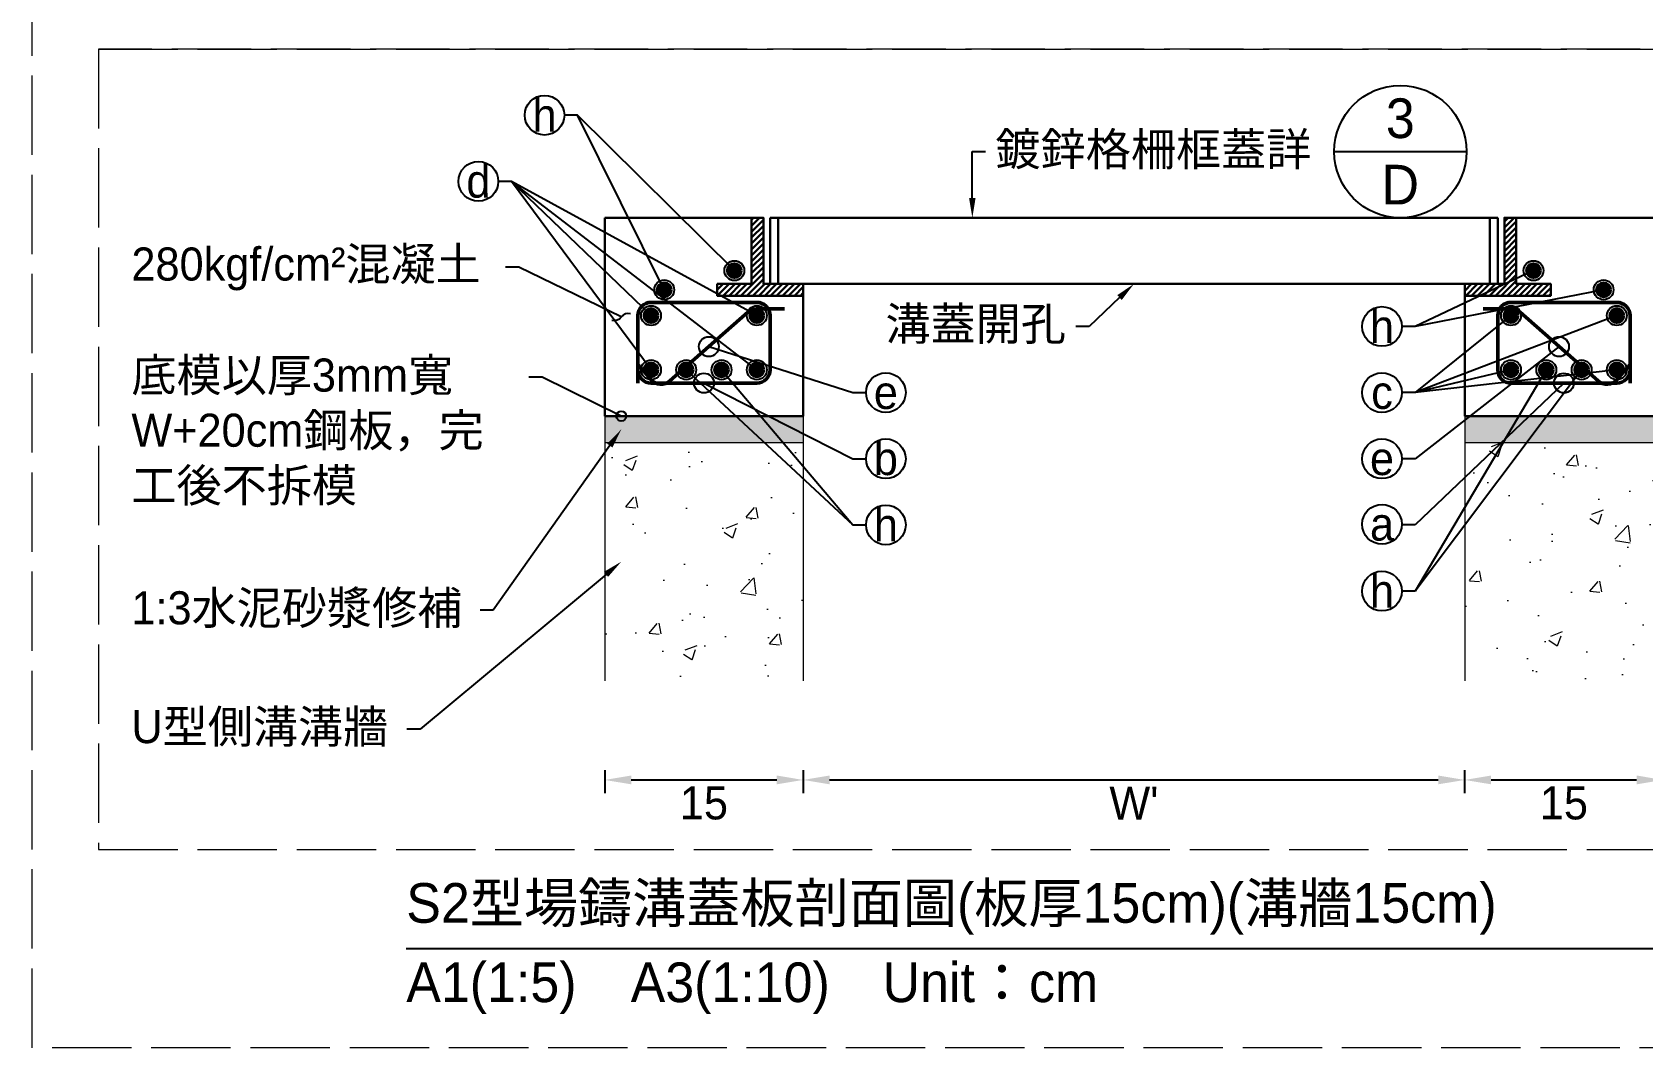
# Model space of a CAD drawing. Extents: x -4891 to 4829, y -5666 to -3242.
# Drawn here: x -2930.9 to -2687.4, y -4196.3 to -4042.7 of the extents above; entities that cross this region are included whole.
import ezdxf
from ezdxf import colors
from ezdxf.entities.mleader import LeaderData, LeaderLine
from ezdxf.math import Vec2, Vec3

# ---------------------------------------------------------------- set-up
doc = ezdxf.new("R2010")
doc.units = 0
doc.header["$MEASUREMENT"] = 0
doc.linetypes.add('ACAD_ISO02W100', pattern=[15, 12, -3])
doc.layers.add('一、4.基本-隱藏', color=9, linetype='ACAD_ISO02W100', lineweight=20, plot=False)
doc.layers.add('三、3.文字-註解文字', color=2, linetype='Continuous')
for name, color, linetype, lineweight in [('二、1.繪圖-既有設施', 8, 'Continuous', 20), ('二、2.繪圖-施作項目', 181, 'Continuous', 30), ('二、5.繪圖-鋼筋', 60, 'Continuous', 50), ('二、6.繪圖-其他施作項目', 35, 'Continuous', 30)]:
    doc.layers.add(name, color=color, linetype=linetype, lineweight=lineweight)
doc.styles.add('次圖名(詳圖)', font='MS PGothic.ttf', dxfattribs={"height": 6})
doc.styles.add('註解文字', font='MS PGothic.ttf', dxfattribs={"height": 5})
doc.styles.add('註解文字(詳圖)', font='MS PGothic.ttf', dxfattribs={"height": 6})
doc.dimstyles.new('註解文字', dxfattribs={"dimtxt": 5, "dimasz": 4, "dimexe": 2, "dimexo": 2.5, "dimgap": 1, "dimtad": 2, "dimzin": 0, "dimdsep": 46, "dimtxsty": '註解文字', "dimcen": 0.1, "dimclrd": 144, "dimclre": 144, "dimclrt": 256, "dimadec": 0, "dimazin": 0, "dimtfac": 1, "dimtofl": 0, "dimtmove": 0, "dimatfit": 3, "dimfxl": 1.5, "dimfxlon": 1, "dimtolj": 1, "dimtzin": 0, "dimlwd": -1, "dimlwe": -1, "dimarcsym": 1})

# ---------------------------------------------------------------- blocks, each defined once
blk = doc.blocks.new('*D99')
at = {"layer": 'Defpoints', "color": 0, "transparency": 16777216}
for p in [(-2844.31, -4140.8), (-2814.31, -4140.8), (-2814.31, -4155.8)]:
    blk.add_point(p, dxfattribs=at)
at = {"layer": '三、3.文字-註解文字', "color": 144, "transparency": 16777216}
for p, q in [((-2844.31, -4154.3), (-2844.31, -4157.8)), ((-2840.31, -4155.8), (-2818.31, -4155.8)), ((-2814.31, -4154.3), (-2814.31, -4157.8))]:
    blk.add_line(p, q, dxfattribs=at)
for points in [[(-2840.31, -4155.13), (-2840.31, -4156.46), (-2844.31, -4155.8)], [(-2818.31, -4155.13), (-2818.31, -4156.46), (-2814.31, -4155.8)]]:
    blk.add_solid(points, dxfattribs=at)
at = {"layer": '三、3.文字-註解文字', "transparency": 16777216, "insert": (-2829.31, -4159.3), "char_height": 5, "attachment_point": 5, "style": '註解文字'}
blk.add_mtext('\\A1;15', dxfattribs=at)
blk = doc.blocks.new('*D100')
at = {"layer": 'Defpoints', "color": 0, "transparency": 16777216}
for p in [(-2814.31, -4140.8), (-2714.31, -4140.8), (-2714.31, -4155.8)]:
    blk.add_point(p, dxfattribs=at)
at = {"layer": '三、3.文字-註解文字', "color": 144, "transparency": 16777216}
for p, q in [((-2814.31, -4154.3), (-2814.31, -4157.8)), ((-2810.31, -4155.8), (-2718.31, -4155.8)), ((-2714.31, -4154.3), (-2714.31, -4157.8))]:
    blk.add_line(p, q, dxfattribs=at)
for points in [[(-2810.31, -4155.13), (-2810.31, -4156.46), (-2814.31, -4155.8)], [(-2718.31, -4155.13), (-2718.31, -4156.46), (-2714.31, -4155.8)]]:
    blk.add_solid(points, dxfattribs=at)
at = {"layer": '三、3.文字-註解文字', "transparency": 16777216, "insert": (-2764.31, -4159.3), "char_height": 5, "attachment_point": 5, "style": '註解文字'}
blk.add_mtext("\\A1;W'", dxfattribs=at)
blk = doc.blocks.new('*D101')
at = {"layer": 'Defpoints', "color": 0, "transparency": 16777216}
for p in [(-2714.31, -4140.8), (-2684.31, -4140.8), (-2684.31, -4155.8)]:
    blk.add_point(p, dxfattribs=at)
at = {"layer": '三、3.文字-註解文字', "color": 144, "transparency": 16777216}
for p, q in [((-2714.31, -4154.3), (-2714.31, -4157.8)), ((-2710.31, -4155.8), (-2688.31, -4155.8)), ((-2684.31, -4154.3), (-2684.31, -4157.8))]:
    blk.add_line(p, q, dxfattribs=at)
for points in [[(-2710.31, -4155.13), (-2710.31, -4156.46), (-2714.31, -4155.8)], [(-2688.31, -4155.13), (-2688.31, -4156.46), (-2684.31, -4155.8)]]:
    blk.add_solid(points, dxfattribs=at)
at = {"layer": '三、3.文字-註解文字', "transparency": 16777216, "insert": (-2699.31, -4159.3), "char_height": 5, "attachment_point": 5, "style": '註解文字'}
blk.add_mtext('\\A1;15', dxfattribs=at)
blk = doc.blocks.new('_Integral')
at = {"color": 0, "linetype": 'ByBlock', "lineweight": -2}
for centre, start, end in [((0.445, -0.091), 102, 168), ((-0.445, 0.091), 282, 348)]:
    blk.add_arc(centre, 0.454, start, end, dxfattribs=at)
blk = doc.blocks.new('_Small')
at = {"color": 0, "linetype": 'ByBlock', "lineweight": -2}
blk.add_circle((0, 0), 0.25, dxfattribs=at)

msp = doc.modelspace()

# ---------------------------------------------------------------- hatches: boundary and pattern name
at = {"layer": '二、1.繪圖-既有設施'}
h = msp.add_hatch(dxfattribs=at)
h.set_pattern_fill('CROSS', color=256, scale=0.2)
h.set_pattern_definition([(0, (-458193.2273, -668368.5251), (1.27, 1.27), [0.635, -1.905]), (90, (-458192.9098, -668368.8426), (-1.27, 1.27), [0.635, -1.905])])
h.paths.add_polyline_path([(-2814.307, -4100.796), (-2844.307, -4100.796), (-2844.307, -4104.796), (-2814.307, -4104.796)])
h.paths.add_polyline_path([(-2684.307, -4100.796), (-2714.307, -4100.796), (-2714.307, -4104.796), (-2684.307, -4104.796)])
h = msp.add_hatch(dxfattribs=at)
h.set_pattern_fill('AR-CONC', color=256, scale=0.1)
h.set_pattern_definition([(50, (-458193.227, -668368.525), (18.2184669, -1.59390855), [1.905, -20.955]), (355, (-458193.227, -668368.525), (-3.52434214, 19.10568452), [1.524, -16.7640584]), (100.4514447, (-458191.709, -668368.658), (14.6941247, 17.5117752), [1.6190009, -17.80902446]), (46.1842, (-458193.227, -668363.445), (27.1079041, -4.2042328), [2.8575, -31.4325]), (96.6355576, (-458190.968, -668363.795), (23.7404134, 24.7426125), [2.4285023, -26.7135608]), (351.184151, (-458193.227, -668363.445), (23.7404134, 24.7426125), [2.2859967, -25.1459732]), (21, (-458190.687, -668364.715), (15.16143913, -10.22651982), [1.905, -20.955]), (326, (-458190.687, -668364.715), (6.18020283, 18.4187966), [1.524, -16.764]), (71.451445, (-458189.424, -668365.567), (21.34164193, 8.1922769), [1.6190009, -17.80899376]), (37.5, (-458193.227, -668368.525), (0.308860325, 8.455503887), [0, -16.5608, 0, -17.018, 0, -16.8275]), (7.5, (-458193.227, -668368.525), (6.68196625, 10.01805748), [0, -9.7028, 0, -16.1798, 0, -6.4135]), (327.5, (-458198.8915, -668368.525), (13.559059517, -0.5728744), [0, -6.35, 0, -19.812, 0, -26.289]), (317.5, (-458201.431, -668368.525), (14.81291814, 2.5426491), [0, -8.255, 0, -13.1572, 0, -18.669])])
h.paths.add_polyline_path([(-2814.307, -4104.796), (-2844.307, -4104.796), (-2844.307, -4140.796), (-2814.307, -4140.796)])
h.paths.add_polyline_path([(-2684.307, -4104.796), (-2714.307, -4104.796), (-2714.307, -4140.796), (-2684.307, -4140.796)])
at = {"layer": '二、5.繪圖-鋼筋'}
h = msp.add_hatch(color=256, dxfattribs=at)
h.dxf.hatch_style = 1
h.paths.add_polyline_path([(-2825.707, -4078.796, 1), (-2823.707, -4078.796, 1)])
h = msp.add_hatch(color=256, dxfattribs=at)
h.dxf.hatch_style = 1
h.paths.add_polyline_path([(-2704.907, -4078.796, 1), (-2702.907, -4078.796, 1)])
h = msp.add_hatch(color=256, dxfattribs=at)
h.dxf.hatch_style = 1
h.paths.add_polyline_path([(-2836.307, -4081.696, 1), (-2834.307, -4081.696, 1)])
h = msp.add_hatch(color=256, dxfattribs=at)
h.dxf.hatch_style = 1
h.paths.add_polyline_path([(-2694.307, -4081.696, 1), (-2692.307, -4081.696, 1)])
h = msp.add_hatch(color=256, dxfattribs=at)
h.dxf.hatch_style = 1
h.paths.add_polyline_path([(-2838.307, -4085.596, 1), (-2836.307, -4085.596, 1)])
h = msp.add_hatch(color=256, dxfattribs=at)
h.dxf.hatch_style = 1
h.paths.add_polyline_path([(-2822.307, -4085.596, 1), (-2820.307, -4085.596, 1)])
h = msp.add_hatch(color=256, dxfattribs=at)
h.dxf.hatch_style = 1
h.paths.add_polyline_path([(-2708.307, -4085.596, 1), (-2706.307, -4085.596, 1)])
h = msp.add_hatch(color=256, dxfattribs=at)
h.dxf.hatch_style = 1
h.paths.add_polyline_path([(-2692.307, -4085.596, 1), (-2690.307, -4085.596, 1)])
h = msp.add_hatch(color=256, dxfattribs=at)
h.dxf.hatch_style = 1
h.paths.add_polyline_path([(-2838.307, -4093.796, 1), (-2836.307, -4093.796, 1)])
h = msp.add_hatch(color=256, dxfattribs=at)
h.dxf.hatch_style = 1
h.paths.add_polyline_path([(-2832.987, -4093.796, 1), (-2830.987, -4093.796, 1)])
h = msp.add_hatch(color=256, dxfattribs=at)
h.dxf.hatch_style = 1
h.paths.add_polyline_path([(-2827.647, -4093.796, 1), (-2825.647, -4093.796, 1)])
h = msp.add_hatch(color=256, dxfattribs=at)
h.dxf.hatch_style = 1
h.paths.add_polyline_path([(-2822.307, -4093.796, 1), (-2820.307, -4093.796, 1)])
h = msp.add_hatch(color=256, dxfattribs=at)
h.dxf.hatch_style = 1
h.paths.add_polyline_path([(-2708.307, -4093.796, 1), (-2706.307, -4093.796, 1)])
h = msp.add_hatch(color=256, dxfattribs=at)
h.dxf.hatch_style = 1
h.paths.add_polyline_path([(-2702.967, -4093.796, 1), (-2700.967, -4093.796, 1)])
h = msp.add_hatch(color=256, dxfattribs=at)
h.dxf.hatch_style = 1
h.paths.add_polyline_path([(-2697.627, -4093.796, 1), (-2695.627, -4093.796, 1)])
h = msp.add_hatch(color=256, dxfattribs=at)
h.dxf.hatch_style = 1
h.paths.add_polyline_path([(-2692.307, -4093.796, 1), (-2690.307, -4093.796, 1)])
at = {"layer": '二、6.繪圖-其他施作項目'}
h = msp.add_hatch(dxfattribs=at)
h.set_pattern_fill('ANSI31', color=256, scale=0.2)
h.set_pattern_definition([(45, (-364.6386, -6111.8505), (-0.4490128, 0.4490128), [])])
h.paths.add_polyline_path([(-2820.307, -4070.796), (-2822.107, -4070.796), (-2822.107, -4080.796), (-2827.307, -4080.796), (-2827.307, -4082.596), (-2814.307, -4082.596), (-2814.307, -4080.796), (-2820.307, -4080.796)])
h.paths.add_polyline_path([(-2708.307, -4080.796), (-2714.307, -4080.796), (-2714.307, -4082.596), (-2701.307, -4082.596), (-2701.307, -4080.796), (-2706.507, -4080.796), (-2706.507, -4070.796), (-2708.307, -4070.796)])

# ---------------------------------------------------------------- linework, layer by layer
at = {"layer": '一、4.基本-隱藏'}
for points in [[(-2930.855, -3689.296), (-2150.855, -3689.296), (-2150.855, -4196.296), (-2930.855, -4196.296)], [(-2567.759, -4045.296), (-2920.855, -4045.296), (-2920.855, -4166.296), (-2567.759, -4166.296)]]:
    msp.add_lwpolyline(points, close=True, dxfattribs=at)
msp.add_lwpolyline([(-2920.855, -4045.296), (-2567.759, -4045.296)], dxfattribs=at)
at = {"layer": '三、3.文字-註解文字', "color": 144}
msp.add_lwpolyline([(-2835.307, -4081.696), (-2848.407, -4055.296)], dxfattribs=at)
at = {"layer": '三、3.文字-註解文字'}
for points in [[(-2734.039, -4060.796), (-2714.039, -4060.796)], [(-2874.307, -4181.296), (-2614.307, -4181.296)]]:
    msp.add_lwpolyline(points, dxfattribs=at)
for centre, radius in [((-2724.039, -4060.796), 10), ((-2853.407, -4055.296), 3), ((-2863.407, -4065.296), 3), ((-2726.807, -4087.24), 3), ((-2801.807, -4097.24), 3), ((-2726.807, -4097.24), 3), ((-2801.807, -4107.24), 3), ((-2726.807, -4107.24), 3), ((-2801.807, -4117.24), 3), ((-2726.806, -4117.151), 3), ((-2726.807, -4127.24), 3)]:
    msp.add_circle(centre, radius, dxfattribs=at)
at = {"layer": '三、3.文字-註解文字', "color": 144}
msp.add_circle((-2835.307, -4081.696), 1.5, dxfattribs=at)
at = {"layer": '二、1.繪圖-既有設施'}
for points in [[(-2844.307, -4100.796), (-2844.307, -4140.796)], [(-2814.307, -4100.796), (-2814.307, -4140.796)], [(-2714.307, -4100.796), (-2714.307, -4140.796)], [(-2844.307, -4104.796), (-2814.307, -4104.796)], [(-2714.307, -4104.796), (-2684.307, -4104.796)]]:
    msp.add_lwpolyline(points, dxfattribs=at)
at = {"layer": '二、2.繪圖-施作項目'}
for points in [[(-2844.307, -4070.796), (-2822.107, -4070.796)], [(-2844.307, -4070.796), (-2844.307, -4100.796)], [(-2706.507, -4070.796), (-2684.307, -4070.796)], [(-2814.307, -4080.796), (-2814.307, -4100.796)], [(-2714.307, -4080.796), (-2714.307, -4100.796)], [(-2844.307, -4100.796), (-2814.307, -4100.796)], [(-2714.307, -4100.796), (-2684.307, -4100.796)]]:
    msp.add_lwpolyline(points, dxfattribs=at)
at = {"layer": '二、5.繪圖-鋼筋'}
for points in [[(-2821.307, -4083.596), (-2837.307, -4083.596, 0.4142136), (-2839.307, -4085.596), (-2839.307, -4093.796, 0.4142136), (-2837.307, -4095.796), (-2821.307, -4095.796, 0.4142136), (-2819.307, -4093.796), (-2819.307, -4085.596, 0.4142136)], [(-2707.307, -4083.596), (-2691.307, -4083.596, -0.4142136), (-2689.307, -4085.596), (-2689.307, -4093.796, -0.4142136), (-2691.307, -4095.796), (-2707.307, -4095.796, -0.4142136), (-2709.307, -4093.796), (-2709.307, -4085.596, -0.4142136)]]:
    msp.add_lwpolyline(points, format="xyb", close=True, dxfattribs=at)
for points in [[(-2839.271, -4093.043), (-2837.288, -4095.295, 0.4142136), (-2834.466, -4095.474), (-2822.674, -4085.095, -0.1824306), (-2821.352, -4084.596), (-2817.107, -4084.596)], [(-2689.343, -4093.043), (-2691.326, -4095.295, -0.4142136), (-2694.148, -4095.474), (-2705.94, -4085.095, 0.1824306), (-2707.262, -4084.596), (-2711.507, -4084.596)]]:
    msp.add_lwpolyline(points, format="xyb", dxfattribs=at)
for points in [[(-2839.307, -4089.696), (-2839.307, -4095.796)], [(-2689.307, -4089.696), (-2689.307, -4095.796)]]:
    msp.add_lwpolyline(points, dxfattribs=at)
for centre in [(-2824.707, -4078.796), (-2703.907, -4078.796), (-2835.307, -4081.696), (-2693.307, -4081.696), (-2837.307, -4085.596), (-2821.307, -4085.596), (-2707.307, -4085.596), (-2691.307, -4085.596), (-2837.307, -4093.796), (-2831.987, -4093.796), (-2826.647, -4093.796), (-2821.307, -4093.796), (-2707.307, -4093.796), (-2701.967, -4093.796), (-2696.627, -4093.796), (-2691.307, -4093.796)]:
    msp.add_circle(centre, 1, dxfattribs=at)
at = {"layer": '二、6.繪圖-其他施作項目'}
for points in [[(-2827.307, -4080.796), (-2822.107, -4080.796), (-2822.107, -4070.796), (-2820.307, -4070.796), (-2820.307, -4080.796), (-2814.307, -4080.796), (-2814.307, -4082.596), (-2827.307, -4082.596)], [(-2706.507, -4070.796), (-2708.307, -4070.796), (-2708.307, -4080.796), (-2714.307, -4080.796), (-2714.307, -4082.596), (-2701.307, -4082.596), (-2701.307, -4080.796), (-2706.507, -4080.796)]]:
    msp.add_lwpolyline(points, close=True, dxfattribs=at)
for points in [[(-2819.307, -4070.796), (-2819.307, -4080.796)], [(-2819.307, -4070.796), (-2709.307, -4070.796)], [(-2818.107, -4070.796), (-2818.107, -4080.796)], [(-2710.507, -4070.796), (-2710.507, -4080.796)], [(-2709.307, -4070.796), (-2709.307, -4080.796)], [(-2819.307, -4080.796), (-2709.307, -4080.796)]]:
    msp.add_lwpolyline(points, dxfattribs=at)

# ---------------------------------------------------------------- texts
at = {"layer": '三、3.文字-註解文字'}
for s, width, gutter_width, insert, char_height, attachment_point, style in [('h', 8.38231, 30, (-2853.407, -4055.296), 5, 5, '註解文字'), ('3', 6.60394, 25, (-2724.039, -4055.796), 6, 5, '註解文字(詳圖)'), ('d', 8.38231, 30, (-2863.407, -4065.296), 5, 5, '註解文字'), ('D', 6.60394, 25, (-2724.039, -4065.796), 6, 5, '註解文字(詳圖)'), ('h', 8.38231, 30, (-2726.807, -4087.24), 5, 5, '註解文字'), ('e', 8.38231, 30, (-2801.807, -4097.24), 5, 5, '註解文字'), ('c', 8.38231, 30, (-2726.807, -4097.24), 5, 5, '註解文字'), ('b', 8.38231, 30, (-2801.807, -4107.24), 5, 5, '註解文字'), ('e', 8.38231, 30, (-2726.807, -4107.24), 5, 5, '註解文字'), ('h', 8.38231, 30, (-2801.807, -4117.24), 5, 5, '註解文字'), ('a', 8.38231, 30, (-2726.806, -4117.151), 5, 5, '註解文字'), ('h', 8.38231, 30, (-2726.807, -4127.24), 5, 5, '註解文字'), ('S{\\fMS PGothic|b0|i0|c128|p34;2型場鑄溝蓋板剖面圖(板厚15cm)}', 215.37549, 15, (-2874.307, -4175.296), 6, 4, '次圖名(詳圖)'), ('S{\\fMS PGothic|b0|i0|c128|p34;2型場鑄溝蓋板剖面圖(板厚15cm)}(溝牆15cm)', 215.37549, 15, (-2874.307, -4175.296), 6, 4, '次圖名(詳圖)'), ('{\\fMS PGothic|b0|i0|c128|p34;A1(1:}5{\\fMS PGothic|b0|i0|c128|p34;)\u3000A3(1:}1{\\fMS PGothic|b0|i0|c128|p34;0)^IUnit：cm}', 136.03259, 15, (-2874.307, -4187.296), 6, 4, '次圖名(詳圖)')]:
    msp.add_mtext_dynamic_manual_height_columns(s, width=width, gutter_width=gutter_width, heights=[0], dxfattribs=dict(at, insert=insert, char_height=char_height, attachment_point=attachment_point, style=style))

# ---------------------------------------------------------------- dimensions: what is measured, and where the dimension line sits
for base, p1, p2, text, picture, middle in [((-2814.307, -4155.796), (-2844.307, -4140.796), (-2814.307, -4140.796), '15', '*D99', (-2829.307, -4159.296)), ((-2714.307, -4155.796), (-2814.307, -4140.796), (-2714.307, -4140.796), "W'", '*D100', (-2764.307, -4159.296)), ((-2684.307, -4155.796), (-2714.307, -4140.796), (-2684.307, -4140.796), '15', '*D101', (-2699.307, -4159.296))]:
    dim = msp.add_linear_dim(base=base, p1=p1, p2=p2, text=text, dimstyle='註解文字', dxfattribs=at)
    dim.commit()
    dim.dimension.update_dxf_attribs({"geometry": picture, "text_midpoint": middle})

# ---------------------------------------------------------------- leaders
ml = msp.add_multileader_mtext('Standard', dxfattribs=at)
ml.set_content('{\\fMS PGothic|b0|i0|c128|p34; }', color=256, style='註解文字')
ml.set_leader_properties(color=144, linetype='ByLayer', lineweight=-1)
ml.set_arrow_properties(name='SMALL')
ml.build(insert=Vec2(0, 0))
ml.multileader.update_dxf_attribs({"dogleg_length": 2, "arrow_head_size": 6})
ctx = ml.context
ctx.base_point, ctx.char_height, ctx.arrow_head_size, ctx.landing_gap_size, ctx.plane_origin = Vec3(-2855.623, -4055.296), 5, 6, 1.5, Vec3(-2834.109, -4072.033)
ctx.text_align_type = 2
notes = []
notes.append((ctx, [(0, (1, 1, 0), (-2848.407, -4055.296), (-1, 0), 2, [(0, [(-2824.707, -4078.796)], 0, [])])]))
ctx.mtext.insert, ctx.mtext.alignment, ctx.mtext.flow_direction = Vec3(-2851.907, -4052.796), 3, 5
ml = msp.add_multileader_mtext('Standard', dxfattribs=at)
ml.set_content('{\\fMS PGothic|b0|i0|c128|p34;鍍鋅格柵框蓋詳}', color=256, style='註解文字')
ml.set_leader_properties(color=144, linetype='ByLayer', lineweight=-1)
ml.build(insert=Vec2(0, 0))
ml.multileader.update_dxf_attribs({"dogleg_length": 2, "arrow_head_size": 3})
ctx = ml.context
ctx.base_point, ctx.char_height, ctx.arrow_head_size, ctx.landing_gap_size, ctx.plane_origin = Vec3(-2786.736, -4060.796), 5, 3, 1.5, Vec3(-2806.285, -4116.973)
notes.append((ctx, [(1, (1, 1, 0), (-2788.736, -4060.796), (1, 0), 2, [(0, [(-2788.736, -4070.796)], 0, [])])]))
ctx.mtext.insert, ctx.mtext.width, ctx.mtext.flow_direction = Vec3(-2785.236, -4057.941), 50.82195, 5
ml = msp.add_multileader_mtext('Standard', dxfattribs=at)
ml.set_content('{\\fMS PGothic|b0|i0|c128|p34; }', color=256, style='註解文字')
ml.set_leader_properties(color=144, linetype='ByLayer', lineweight=-1)
ml.set_arrow_properties(name='SMALL')
ml.build(insert=Vec2(0, 0))
ml.multileader.update_dxf_attribs({"dogleg_length": 2, "arrow_head_size": 6})
ctx = ml.context
ctx.base_point, ctx.char_height, ctx.arrow_head_size, ctx.landing_gap_size, ctx.plane_origin = Vec3(-2865.623, -4065.296), 5, 6, 1.5, Vec3(-2850.709, -4089.933)
ctx.text_align_type = 2
notes.append((ctx, [(0, (1, 1, 0), (-2858.407, -4065.296), (-1, 0), 2, [(0, [(-2821.307, -4085.596)], 0, [])])]))
ctx.mtext.insert, ctx.mtext.alignment, ctx.mtext.flow_direction = Vec3(-2861.907, -4062.796), 3, 5
ml = msp.add_multileader_mtext('Standard', dxfattribs=at)
ml.set_content('{\\fMS PGothic|b0|i0|c128|p34; }', color=256, style='註解文字')
ml.set_leader_properties(color=144, linetype='ByLayer', lineweight=-1)
ml.set_arrow_properties(name='SMALL')
ml.build(insert=Vec2(0, 0))
ml.multileader.update_dxf_attribs({"dogleg_length": 2, "arrow_head_size": 6})
ctx = ml.context
ctx.base_point, ctx.char_height, ctx.arrow_head_size, ctx.landing_gap_size, ctx.plane_origin = Vec3(-2865.623, -4065.296), 5, 6, 1.5, Vec3(-2852.636, -4095.311)
ctx.text_align_type = 2
notes.append((ctx, [(0, (1, 1, 0), (-2858.407, -4065.296), (-1, 0), 2, [(0, [(-2837.307, -4085.596)], 0, [])])]))
ctx.mtext.insert, ctx.mtext.alignment, ctx.mtext.flow_direction = Vec3(-2861.907, -4062.796), 3, 5
ml = msp.add_multileader_mtext('Standard', dxfattribs=at)
ml.set_content('{\\fMS PGothic|b0|i0|c128|p34; }', color=256, style='註解文字')
ml.set_leader_properties(color=144, linetype='ByLayer', lineweight=-1)
ml.set_arrow_properties(name='SMALL')
ml.build(insert=Vec2(0, 0))
ml.multileader.update_dxf_attribs({"dogleg_length": 2, "arrow_head_size": 6})
ctx = ml.context
ctx.base_point, ctx.char_height, ctx.arrow_head_size, ctx.landing_gap_size, ctx.plane_origin = Vec3(-2865.623, -4065.296), 5, 6, 1.5, Vec3(-2819.594, -4096.073)
ctx.text_align_type = 2
notes.append((ctx, [(0, (1, 1, 0), (-2858.407, -4065.296), (-1, 0), 2, [(0, [(-2821.307, -4093.796)], 0, [])])]))
ctx.mtext.insert, ctx.mtext.alignment, ctx.mtext.flow_direction = Vec3(-2861.907, -4062.796), 3, 5
ml = msp.add_multileader_mtext('Standard', dxfattribs=at)
ml.set_content('{\\fMS PGothic|b0|i0|c128|p34; }', color=256, style='註解文字')
ml.set_leader_properties(color=144, linetype='ByLayer', lineweight=-1)
ml.set_arrow_properties(name='SMALL')
ml.build(insert=Vec2(0, 0))
ml.multileader.update_dxf_attribs({"dogleg_length": 2, "arrow_head_size": 6})
ctx = ml.context
ctx.base_point, ctx.char_height, ctx.arrow_head_size, ctx.landing_gap_size, ctx.plane_origin = Vec3(-2865.623, -4065.296), 5, 6, 1.5, Vec3(-2843.115, -4096.522)
ctx.text_align_type = 2
notes.append((ctx, [(0, (1, 1, 0), (-2858.407, -4065.296), (-1, 0), 2, [(0, [(-2837.307, -4093.796)], 0, [])])]))
ctx.mtext.insert, ctx.mtext.alignment, ctx.mtext.flow_direction = Vec3(-2861.907, -4062.796), 3, 5
ml = msp.add_multileader_mtext('Standard', dxfattribs=at)
ml.set_content('280kgf/cm²混凝土', color=256, style='註解文字')
ml.set_leader_properties(color=144, linetype='ByLayer', lineweight=-1)
ml.set_arrow_properties(name='INTEGRAL')
ml.build(insert=Vec2(0, 0))
ml.multileader.update_dxf_attribs({"dogleg_length": 2, "arrow_head_size": 3})
ctx = ml.context
ctx.base_point, ctx.char_height, ctx.arrow_head_size, ctx.landing_gap_size, ctx.plane_origin = Vec3(-2917.355, -4078.279), 5, 3, 1.5, Vec3(-2777.606, -4176.464)
notes.append((ctx, [(1, (1, 1, 0), (-2857.298, -4078.279), (-1, 0), 2, [(0, [(-2841.807, -4085.796)], 0, [])])]))
ctx.mtext.insert, ctx.mtext.width, ctx.mtext.flow_direction = Vec3(-2915.855, -4075.296), 107.51878, 5
ml = msp.add_multileader_mtext('Standard', dxfattribs=at)
ml.set_content('{\\fMS PGothic|b0|i0|c128|p34; }', color=256, style='註解文字')
ml.set_leader_properties(color=144, linetype='ByLayer', lineweight=-1)
ml.set_arrow_properties(name='SMALL')
ml.build(insert=Vec2(0, 0))
ml.multileader.update_dxf_attribs({"dogleg_length": 2, "arrow_head_size": 6})
ctx = ml.context
ctx.base_point, ctx.char_height, ctx.arrow_head_size, ctx.landing_gap_size, ctx.plane_origin = Vec3(-2729.023, -4087.24), 5, 6, 1.5, Vec3(-2704.996, -4095.533)
ctx.text_align_type = 2
notes.append((ctx, [(0, (1, 1, 0), (-2721.807, -4087.24), (-1, 0), 2, [(0, [(-2703.907, -4078.796)], 0, [])])]))
ctx.mtext.insert, ctx.mtext.alignment, ctx.mtext.flow_direction = Vec3(-2725.307, -4084.74), 3, 5
ml = msp.add_multileader_mtext('Standard', dxfattribs=at)
ml.set_content('{\\fMS PGothic|b0|i0|c128|p34; }', color=256, style='註解文字')
ml.set_leader_properties(color=144, linetype='ByLayer', lineweight=-1)
ml.set_arrow_properties(name='SMALL')
ml.build(insert=Vec2(0, 0))
ml.multileader.update_dxf_attribs({"dogleg_length": 2, "arrow_head_size": 6})
ctx = ml.context
ctx.base_point, ctx.char_height, ctx.arrow_head_size, ctx.landing_gap_size, ctx.plane_origin = Vec3(-2729.023, -4087.24), 5, 6, 1.5, Vec3(-2705.218, -4093.894)
ctx.text_align_type = 2
notes.append((ctx, [(0, (1, 1, 0), (-2721.807, -4087.24), (-1, 0), 2, [(0, [(-2693.307, -4081.696)], 0, [])])]))
ctx.mtext.insert, ctx.mtext.alignment, ctx.mtext.flow_direction = Vec3(-2725.307, -4084.74), 3, 5
ml = msp.add_multileader_mtext('Standard', dxfattribs=at)
ml.set_content('溝蓋開孔', color=256, style='註解文字')
ml.set_leader_properties(color=144, linetype='ByLayer', lineweight=-1)
ml.build(insert=Vec2(0, 0))
ml.multileader.update_dxf_attribs({"dogleg_length": 2, "arrow_head_size": 3})
ctx = ml.context
ctx.base_point, ctx.char_height, ctx.arrow_head_size, ctx.landing_gap_size, ctx.plane_origin = Vec3(-2804.412, -4087.24), 5, 3, 1.5, Vec3(-2781.856, -4126.973)
ctx.text_align_type = 2
notes.append((ctx, [(0, (1, 1, 0), (-2771.088, -4087.24), (-1, 0), 2, [(0, [(-2764.307, -4080.796)], 0, [])])]))
ctx.mtext.insert, ctx.mtext.width, ctx.mtext.alignment, ctx.mtext.flow_direction = Vec3(-2774.588, -4084.328), 29.56865, 3, 5
ml = msp.add_multileader_mtext('Standard', dxfattribs=at)
ml.set_content('{\\fMS PGothic|b0|i0|c128|p34; }', color=256, style='註解文字')
ml.set_leader_properties(color=144, linetype='ByLayer', lineweight=-1)
ml.set_arrow_properties(name='SMALL')
ml.build(insert=Vec2(0, 0))
ml.multileader.update_dxf_attribs({"dogleg_length": 2, "arrow_head_size": 6})
ctx = ml.context
ctx.base_point, ctx.char_height, ctx.arrow_head_size, ctx.landing_gap_size, ctx.plane_origin = Vec3(-2729.023, -4097.24), 5, 6, 1.5, Vec3(-2700.996, -4105.533)
ctx.text_align_type = 2
notes.append((ctx, [(0, (1, 1, 0), (-2721.807, -4097.24), (-1, 0), 2, [(0, [(-2707.307, -4085.596)], 0, [])])]))
ctx.mtext.insert, ctx.mtext.alignment, ctx.mtext.flow_direction = Vec3(-2725.307, -4094.74), 3, 5
ml = msp.add_multileader_mtext('Standard', dxfattribs=at)
ml.set_content('{\\fMS PGothic|b0|i0|c128|p34; }', color=256, style='註解文字')
ml.set_leader_properties(color=144, linetype='ByLayer', lineweight=-1)
ml.set_arrow_properties(name='SMALL')
ml.build(insert=Vec2(0, 0))
ml.multileader.update_dxf_attribs({"dogleg_length": 2, "arrow_head_size": 6})
ctx = ml.context
ctx.base_point, ctx.char_height, ctx.arrow_head_size, ctx.landing_gap_size, ctx.plane_origin = Vec3(-2729.023, -4097.24), 5, 6, 1.5, Vec3(-2659.217, -4102.748)
ctx.text_align_type = 2
notes.append((ctx, [(0, (1, 1, 0), (-2721.807, -4097.24), (-1, 0), 2, [(0, [(-2691.307, -4085.596)], 0, [])])]))
ctx.mtext.insert, ctx.mtext.alignment, ctx.mtext.flow_direction = Vec3(-2725.307, -4094.74), 3, 5
ml = msp.add_multileader_mtext('Standard', dxfattribs=at)
ml.set_content('{\\fMS PGothic|b0|i0|c128|p34; }', color=256, style='註解文字')
ml.set_leader_properties(color=144, linetype='ByLayer', lineweight=-1)
ml.set_arrow_properties(name='SMALL')
ml.build(insert=Vec2(0, 0))
ml.multileader.update_dxf_attribs({"dogleg_length": 2, "arrow_head_size": 6})
ctx = ml.context
ctx.base_point, ctx.char_height, ctx.arrow_head_size, ctx.landing_gap_size, ctx.plane_origin = Vec3(-2804.807, -4097.24), 5, 6, 1.5, Vec3(-2868.209, -4056.877)
notes.append((ctx, [(1, (1, 1, 0), (-2806.807, -4097.24), (1, 0), 2, [(0, [(-2828.57, -4090.284)], 0, [])])]))
ctx.mtext.insert, ctx.mtext.flow_direction = Vec3(-2803.307, -4094.74), 5
ml = msp.add_multileader_mtext('Standard', dxfattribs=at)
ml.set_content('{\\fMS PGothic|b0|i0|c128|p34; }', color=256, style='註解文字')
ml.set_leader_properties(color=144, linetype='ByLayer', lineweight=-1)
ml.set_arrow_properties(name='SMALL')
ml.build(insert=Vec2(0, 0))
ml.multileader.update_dxf_attribs({"dogleg_length": 2, "arrow_head_size": 6})
ctx = ml.context
ctx.base_point, ctx.char_height, ctx.arrow_head_size, ctx.landing_gap_size, ctx.plane_origin = Vec3(-2729.023, -4107.24), 5, 6, 1.5, Vec3(-2805.71, -4066.877)
ctx.text_align_type = 2
notes.append((ctx, [(0, (1, 1, 0), (-2721.807, -4107.24), (-1, 0), 2, [(0, [(-2700.044, -4090.284)], 0, [])])]))
ctx.mtext.insert, ctx.mtext.alignment, ctx.mtext.flow_direction = Vec3(-2725.307, -4104.74), 3, 5
ml = msp.add_multileader_mtext('Standard', dxfattribs=at)
ml.set_content('底模以厚3mm寬W+20cm鋼板，完工後不拆模', color=256, style='註解文字')
ml.set_leader_properties(color=144, linetype='ByLayer', lineweight=-1)
ml.set_arrow_properties(name='SMALL')
ml.build(insert=Vec2(0, 0))
ml.multileader.update_dxf_attribs({"dogleg_length": 2, "arrow_head_size": 3})
ctx = ml.context
ctx.base_point, ctx.char_height, ctx.arrow_head_size, ctx.landing_gap_size, ctx.plane_origin = Vec3(-2917.355, -4094.927), 5, 3, 1.5, Vec3(-2777.606, -4189.612)
notes.append((ctx, [(1, (1, 1, 0), (-2853.775, -4094.927), (-1, 0), 2, [(0, [(-2841.807, -4100.796)], 0, [])])]))
ctx.mtext.insert, ctx.mtext.width, ctx.mtext.flow_direction = Vec3(-2915.855, -4092.086), 59.22735, 5
ml = msp.add_multileader_mtext('Standard', dxfattribs=at)
ml.set_content('{\\fMS PGothic|b0|i0|c128|p34; }', color=256, style='註解文字')
ml.set_leader_properties(color=144, linetype='ByLayer', lineweight=-1)
ml.set_arrow_properties(name='SMALL')
ml.build(insert=Vec2(0, 0))
ml.multileader.update_dxf_attribs({"dogleg_length": 2, "arrow_head_size": 6})
ctx = ml.context
ctx.base_point, ctx.char_height, ctx.arrow_head_size, ctx.landing_gap_size, ctx.plane_origin = Vec3(-2804.807, -4117.24), 5, 6, 1.5, Vec3(-2868.209, -4071.877)
notes.append((ctx, [(1, (1, 1, 0), (-2806.807, -4117.24), (1, 0), 2, [(0, [(-2831.987, -4093.796)], 0, [])])]))
ctx.mtext.insert, ctx.mtext.flow_direction = Vec3(-2803.307, -4114.74), 5
ml = msp.add_multileader_mtext('Standard', dxfattribs=at)
ml.set_content('{\\fMS PGothic|b0|i0|c128|p34; }', color=256, style='註解文字')
ml.set_leader_properties(color=144, linetype='ByLayer', lineweight=-1)
ml.set_arrow_properties(name='SMALL')
ml.build(insert=Vec2(0, 0))
ml.multileader.update_dxf_attribs({"dogleg_length": 2, "arrow_head_size": 6})
ctx = ml.context
ctx.base_point, ctx.char_height, ctx.arrow_head_size, ctx.landing_gap_size, ctx.plane_origin = Vec3(-2804.807, -4117.24), 5, 6, 1.5, Vec3(-2865.705, -4063.95)
notes.append((ctx, [(1, (1, 1, 0), (-2806.807, -4117.24), (1, 0), 2, [(0, [(-2826.647, -4093.796)], 0, [])])]))
ctx.mtext.insert, ctx.mtext.flow_direction = Vec3(-2803.307, -4114.74), 5
ml = msp.add_multileader_mtext('Standard', dxfattribs=at)
ml.set_content('{\\fMS PGothic|b0|i0|c128|p34; }', color=256, style='註解文字')
ml.set_leader_properties(color=144, linetype='ByLayer', lineweight=-1)
ml.set_arrow_properties(name='SMALL')
ml.build(insert=Vec2(0, 0))
ml.multileader.update_dxf_attribs({"dogleg_length": 2, "arrow_head_size": 6})
ctx = ml.context
ctx.base_point, ctx.char_height, ctx.arrow_head_size, ctx.landing_gap_size, ctx.plane_origin = Vec3(-2729.023, -4097.24), 5, 6, 1.5, Vec3(-2700.629, -4108.268)
ctx.text_align_type = 2
notes.append((ctx, [(0, (1, 1, 0), (-2721.807, -4097.24), (-1, 0), 2, [(0, [(-2691.307, -4093.796)], 0, [])])]))
ctx.mtext.insert, ctx.mtext.alignment, ctx.mtext.flow_direction = Vec3(-2725.307, -4094.74), 3, 5
ml = msp.add_multileader_mtext('Standard', dxfattribs=at)
ml.set_content('{\\fMS PGothic|b0|i0|c128|p34; }', color=256, style='註解文字')
ml.set_leader_properties(color=144, linetype='ByLayer', lineweight=-1)
ml.set_arrow_properties(name='SMALL')
ml.build(insert=Vec2(0, 0))
ml.multileader.update_dxf_attribs({"dogleg_length": 2, "arrow_head_size": 6})
ctx = ml.context
ctx.base_point, ctx.char_height, ctx.arrow_head_size, ctx.landing_gap_size, ctx.plane_origin = Vec3(-2729.023, -4097.24), 5, 6, 1.5, Vec3(-2693.432, -4109.704)
ctx.text_align_type = 2
notes.append((ctx, [(0, (1, 1, 0), (-2721.807, -4097.24), (-1, 0), 2, [(0, [(-2707.307, -4093.796)], 0, [])])]))
ctx.mtext.insert, ctx.mtext.alignment, ctx.mtext.flow_direction = Vec3(-2725.307, -4094.74), 3, 5
ml = msp.add_multileader_mtext('Standard', dxfattribs=at)
ml.set_content('{\\fMS PGothic|b0|i0|c128|p34; }', color=256, style='註解文字')
ml.set_leader_properties(color=144, linetype='ByLayer', lineweight=-1)
ml.set_arrow_properties(name='SMALL')
ml.build(insert=Vec2(0, 0))
ml.multileader.update_dxf_attribs({"dogleg_length": 2, "arrow_head_size": 6})
ctx = ml.context
ctx.base_point, ctx.char_height, ctx.arrow_head_size, ctx.landing_gap_size, ctx.plane_origin = Vec3(-2729.023, -4127.24), 5, 6, 1.5, Vec3(-2705.218, -4133.894)
ctx.text_align_type = 2
notes.append((ctx, [(0, (1, 1, 0), (-2721.807, -4127.24), (-1, 0), 2, [(0, [(-2701.967, -4093.796)], 0, [])])]))
ctx.mtext.insert, ctx.mtext.alignment, ctx.mtext.flow_direction = Vec3(-2725.307, -4124.74), 3, 5
ml = msp.add_multileader_mtext('Standard', dxfattribs=at)
ml.set_content('{\\fMS PGothic|b0|i0|c128|p34; }', color=256, style='註解文字')
ml.set_leader_properties(color=144, linetype='ByLayer', lineweight=-1)
ml.set_arrow_properties(name='SMALL')
ml.build(insert=Vec2(0, 0))
ml.multileader.update_dxf_attribs({"dogleg_length": 2, "arrow_head_size": 6})
ctx = ml.context
ctx.base_point, ctx.char_height, ctx.arrow_head_size, ctx.landing_gap_size, ctx.plane_origin = Vec3(-2729.023, -4127.24), 5, 6, 1.5, Vec3(-2704.996, -4135.533)
ctx.text_align_type = 2
notes.append((ctx, [(0, (1, 1, 0), (-2721.807, -4127.24), (-1, 0), 2, [(0, [(-2696.627, -4093.796)], 0, [])])]))
ctx.mtext.insert, ctx.mtext.alignment, ctx.mtext.flow_direction = Vec3(-2725.307, -4124.74), 3, 5
ml = msp.add_multileader_mtext('Standard', dxfattribs=at)
ml.set_content('{\\fMS PGothic|b0|i0|c128|p34; }', color=256, style='註解文字')
ml.set_leader_properties(color=144, linetype='ByLayer', lineweight=-1)
ml.set_arrow_properties(name='SMALL')
ml.build(insert=Vec2(0, 0))
ml.multileader.update_dxf_attribs({"dogleg_length": 2, "arrow_head_size": 6})
ctx = ml.context
ctx.base_point, ctx.char_height, ctx.arrow_head_size, ctx.landing_gap_size, ctx.plane_origin = Vec3(-2804.807, -4107.24), 5, 6, 1.5, Vec3(-2868.209, -4061.877)
notes.append((ctx, [(1, (1, 1, 0), (-2806.807, -4107.24), (1, 0), 2, [(0, [(-2829.307, -4095.796)], 0, [])])]))
ctx.mtext.insert, ctx.mtext.flow_direction = Vec3(-2803.307, -4104.74), 5
ml = msp.add_multileader_mtext('Standard', dxfattribs=at)
ml.set_content('{\\fMS PGothic|b0|i0|c128|p34; }', color=256, style='註解文字')
ml.set_leader_properties(color=144, linetype='ByLayer', lineweight=-1)
ml.set_arrow_properties(name='SMALL')
ml.build(insert=Vec2(0, 0))
ml.multileader.update_dxf_attribs({"dogleg_length": 2, "arrow_head_size": 6})
ctx = ml.context
ctx.base_point, ctx.char_height, ctx.arrow_head_size, ctx.landing_gap_size, ctx.plane_origin = Vec3(-2729.023, -4117.24), 5, 6, 1.5, Vec3(-2805.71, -4076.877)
ctx.text_align_type = 2
notes.append((ctx, [(0, (1, 1, 0), (-2721.807, -4117.24), (-1, 0), 2, [(0, [(-2699.307, -4095.796)], 0, [])])]))
ctx.mtext.insert, ctx.mtext.alignment, ctx.mtext.flow_direction = Vec3(-2725.307, -4114.74), 3, 5
ml = msp.add_multileader_mtext('Standard', dxfattribs=at)
ml.set_content('1:3水泥砂漿修補', color=256, style='註解文字')
ml.set_leader_properties(color=144, linetype='ByLayer', lineweight=-1)
ml.build(insert=Vec2(0, 0))
ml.multileader.update_dxf_attribs({"dogleg_length": 2, "arrow_head_size": 3})
ctx = ml.context
ctx.base_point, ctx.char_height, ctx.arrow_head_size, ctx.landing_gap_size, ctx.plane_origin = Vec3(-2917.355, -4130.116), 5, 3, 1.5, Vec3(-2774.061, -4182.546)
notes.append((ctx, [(1, (1, 1, 0), (-2861.162, -4130.116), (-1, 0), 2, [(0, [(-2841.807, -4102.796)], 0, [])])]))
ctx.mtext.insert, ctx.mtext.width, ctx.mtext.defined_height, ctx.mtext.flow_direction = Vec3(-2915.855, -4127.275), 75.70236, 7.957, 5
ml = msp.add_multileader_mtext('Standard', dxfattribs=at)
ml.set_content('{\\fMS PGothic|b0|i0|c128|p34;U型側溝}溝{\\fMS PGothic|b0|i0|c128|p34;牆}', color=256, style='註解文字')
ml.set_leader_properties(color=144, linetype='ByLayer', lineweight=-1)
ml.build(insert=Vec2(0, 0))
ml.multileader.update_dxf_attribs({"dogleg_length": 2, "arrow_head_size": 3})
ctx = ml.context
ctx.base_point, ctx.char_height, ctx.arrow_head_size, ctx.landing_gap_size, ctx.plane_origin = Vec3(-2917.355, -4148.144), 5, 3, 1.5, Vec3(-2774.061, -4195.489)
notes.append((ctx, [(1, (1, 1, 0), (-2872.213, -4148.144), (-1, 0), 2, [(0, [(-2841.807, -4122.796)], 0, [])])]))
ctx.mtext.insert, ctx.mtext.width, ctx.mtext.defined_height, ctx.mtext.flow_direction = Vec3(-2915.855, -4145.232), 79.19501, 8.736, 5
for ctx, leaders in notes:
    for number, flags, end, landing, length, lines in leaders:
        leader = LeaderData()
        leader.index, (leader.has_last_leader_line, leader.has_dogleg_vector, leader.attachment_direction) = number, flags
        leader.last_leader_point, leader.dogleg_vector, leader.dogleg_length = Vec3(end), Vec3(landing), length
        for number, points, colour, breaks in lines:
            line = LeaderLine()
            line.index, line.vertices, line.color, line.breaks = number, Vec3.list(points), colors.encode_raw_color(colour), breaks
            leader.lines.append(line)
        ctx.leaders.append(leader)

doc.saveas('drawing.dxf')
